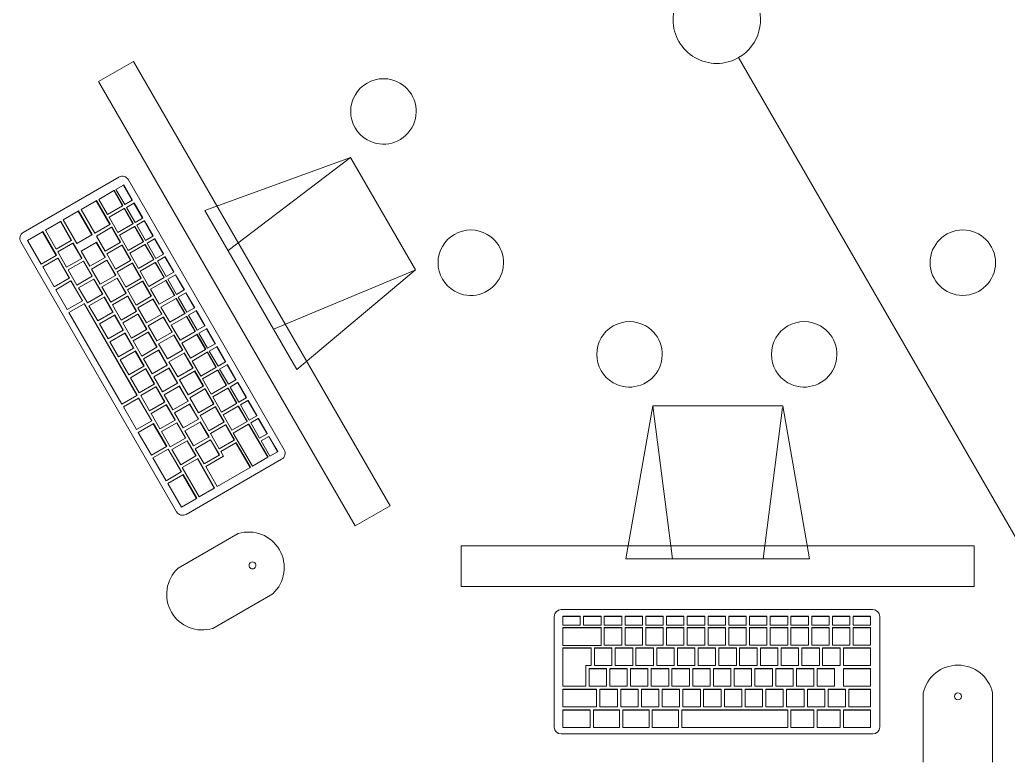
# Model space of a CAD drawing. Header units: millimetres. Extents: x 155927 to 295199, y -4084 to 97293.
# Drawn here: x 176908 to 177814, y 20328 to 21008 of the extents above; entities that cross this region are included whole.
import ezdxf

# ---------------------------------------------------------------- set-up
doc = ezdxf.new("R2010")
doc.units = ezdxf.units.MM
doc.header["$MEASUREMENT"] = 0
doc.layers.add('A-GENM', color=8, linetype='CONTINUOUS', lineweight=9)
doc.layers.add('I-FURN', color=8, linetype='CONTINUOUS', lineweight=9)

msp = doc.modelspace()

# ---------------------------------------------------------------- linework, layer by layer
at = {"layer": 'A-GENM'}
for p, q in [((176999.04, 20863.45), (176911.43, 20812.87)), ((177003.29, 20856.27), (176996.38, 20852.27)), ((177003.53, 20856.4), (177003.29, 20856.27)), ((177011.29, 20842.41), (177003.29, 20856.27)), ((177003.53, 20856.4), (177011.53, 20842.55)), ((177150.49, 20613.85), (177007.72, 20861.13)), ((176994.43, 20851.15), (176980.6, 20843.17)), ((176994.67, 20851.28), (176994.43, 20851.15)), ((177002.43, 20837.29), (176994.43, 20851.15)), ((176994.67, 20851.28), (177002.67, 20837.43)), ((176996.38, 20852.27), (177004.38, 20838.42)), ((176978.27, 20841.82), (176964.47, 20833.85)), ((176978.51, 20841.96), (176978.27, 20841.82)), ((176990.77, 20820.17), (176978.27, 20841.82)), ((176978.51, 20841.96), (176991.01, 20820.31)), ((176980.6, 20843.17), (176988.6, 20829.31)), ((176988.6, 20829.31), (177002.43, 20837.29)), ((177002.67, 20837.43), (177002.43, 20837.29)), ((177004.38, 20838.42), (177011.29, 20842.41)), ((177012.79, 20839.81), (177005.88, 20835.82)), ((177011.53, 20842.55), (177011.29, 20842.41)), ((177013.03, 20839.95), (177012.79, 20839.81)), ((177020.79, 20825.95), (177012.79, 20839.81)), ((177013.03, 20839.95), (177021.03, 20826.09)), ((176961.88, 20832.36), (176948.08, 20824.39)), ((176962.12, 20832.5), (176961.88, 20832.36)), ((176974.38, 20810.71), (176961.88, 20832.36)), ((176962.12, 20832.5), (176974.62, 20810.84)), ((176964.47, 20833.85), (176976.97, 20812.2)), ((177003.93, 20834.69), (176990.1, 20826.71)), ((177004.17, 20834.83), (177003.93, 20834.69)), ((177011.93, 20820.84), (177003.93, 20834.69)), ((177004.17, 20834.83), (177012.17, 20820.97)), ((177005.88, 20835.82), (177013.88, 20821.96)), ((176945.49, 20822.89), (176931.69, 20814.92)), ((176945.73, 20823.03), (176945.49, 20822.89)), ((176955.49, 20805.57), (176945.49, 20822.89)), ((176945.73, 20823.03), (176955.73, 20805.71)), ((176948.08, 20824.39), (176960.58, 20802.74)), ((176976.97, 20812.2), (176990.77, 20820.17)), ((176990.1, 20826.71), (176998.1, 20812.85)), ((176991.01, 20820.31), (176990.77, 20820.17)), ((176998.1, 20812.85), (177011.93, 20820.84)), ((177013.43, 20818.24), (176999.6, 20810.26)), ((177012.17, 20820.97), (177011.93, 20820.84)), ((177013.67, 20818.38), (177013.43, 20818.24)), ((177021.43, 20804.38), (177013.43, 20818.24)), ((177013.67, 20818.38), (177021.67, 20804.52)), ((177013.88, 20821.96), (177020.79, 20825.95)), ((177022.29, 20823.36), (177015.38, 20819.37)), ((177015.38, 20819.37), (177023.38, 20805.51)), ((177021.03, 20826.09), (177020.79, 20825.95)), ((177022.53, 20823.49), (177022.29, 20823.36)), ((177030.29, 20809.5), (177022.29, 20823.36)), ((177022.53, 20823.49), (177030.53, 20809.64)), ((176929.1, 20813.43), (176915.29, 20805.46)), ((176929.34, 20813.57), (176929.1, 20813.43)), ((176941.6, 20791.78), (176929.1, 20813.43)), ((176929.34, 20813.57), (176941.84, 20791.92)), ((176931.69, 20814.92), (176941.69, 20797.6)), ((176960.58, 20802.74), (176974.38, 20810.71)), ((176974.62, 20810.84), (176974.38, 20810.71)), ((176992.27, 20817.57), (176978.45, 20809.59)), ((176978.45, 20809.59), (176986.45, 20795.74)), ((176992.51, 20817.71), (176992.27, 20817.57)), ((177000.27, 20803.72), (176992.27, 20817.57)), ((176992.51, 20817.71), (177000.51, 20803.85)), ((176999.6, 20810.26), (177007.6, 20796.4)), ((177023.38, 20805.51), (177030.29, 20809.5)), ((177030.53, 20809.64), (177030.29, 20809.5)), ((176909.11, 20804.2), (177051.88, 20556.92)), ((176915.29, 20805.46), (176927.79, 20783.81)), ((176941.69, 20797.6), (176955.49, 20805.57)), ((176956.99, 20802.97), (176943.17, 20794.99)), ((176955.73, 20805.71), (176955.49, 20805.57)), ((176957.23, 20803.11), (176956.99, 20802.97)), ((176964.99, 20789.12), (176956.99, 20802.97)), ((176957.23, 20803.11), (176965.23, 20789.26)), ((176978.38, 20803.78), (176964.56, 20795.8)), ((176978.62, 20803.92), (176978.38, 20803.78)), ((176986.38, 20789.92), (176978.38, 20803.78)), ((176978.62, 20803.92), (176986.62, 20790.06)), ((176986.45, 20795.74), (177000.27, 20803.72)), ((177001.77, 20801.12), (176987.95, 20793.14)), ((177000.51, 20803.85), (177000.27, 20803.72)), ((177002.01, 20801.26), (177001.77, 20801.12)), ((177009.77, 20787.26), (177001.77, 20801.12)), ((177002.01, 20801.26), (177010.01, 20787.4)), ((177007.6, 20796.4), (177021.43, 20804.38)), ((177022.93, 20801.78), (177009.1, 20793.8)), ((177021.67, 20804.52), (177021.43, 20804.38)), ((177023.17, 20801.92), (177022.93, 20801.78)), ((177030.93, 20787.93), (177022.93, 20801.78)), ((177023.17, 20801.92), (177031.17, 20788.06)), ((177031.79, 20806.9), (177024.88, 20802.91)), ((177024.88, 20802.91), (177032.88, 20789.06)), ((177032.03, 20807.04), (177031.79, 20806.9)), ((177039.79, 20793.05), (177031.79, 20806.9)), ((177032.03, 20807.04), (177040.03, 20793.18)), ((176927.79, 20783.81), (176941.6, 20791.78)), ((176941.84, 20791.92), (176941.6, 20791.78)), ((176943.17, 20794.99), (176951.17, 20781.14)), ((176964.56, 20795.8), (176972.56, 20781.94)), ((176987.95, 20793.14), (176995.95, 20779.28)), ((177009.1, 20793.8), (177017.1, 20779.95)), ((177032.88, 20789.06), (177039.79, 20793.05)), ((177040.03, 20793.18), (177039.79, 20793.05)), ((176943.1, 20789.18), (176929.29, 20781.21)), ((176943.34, 20789.32), (176943.1, 20789.18)), ((176953.6, 20770.99), (176943.1, 20789.18)), ((176943.34, 20789.32), (176953.84, 20771.13)), ((176951.17, 20781.14), (176964.99, 20789.12)), ((176966.49, 20786.52), (176952.67, 20778.54)), ((176965.23, 20789.26), (176964.99, 20789.12)), ((176966.73, 20786.66), (176966.49, 20786.52)), ((176974.49, 20772.66), (176966.49, 20786.52)), ((176966.73, 20786.66), (176974.73, 20772.8)), ((176972.56, 20781.94), (176986.38, 20789.92)), ((176987.88, 20787.32), (176974.06, 20779.34)), ((176986.62, 20790.06), (176986.38, 20789.92)), ((176988.12, 20787.46), (176987.88, 20787.32)), ((176995.88, 20773.47), (176987.88, 20787.32)), ((176988.12, 20787.46), (176996.12, 20773.61)), ((176995.95, 20779.28), (177009.77, 20787.26)), ((177011.27, 20784.66), (176997.45, 20776.68)), ((177010.01, 20787.4), (177009.77, 20787.26)), ((177011.51, 20784.8), (177011.27, 20784.66)), ((177019.27, 20770.81), (177011.27, 20784.66)), ((177011.51, 20784.8), (177019.51, 20770.95)), ((177017.1, 20779.95), (177030.93, 20787.93)), ((177032.43, 20785.33), (177018.6, 20777.35)), ((177031.17, 20788.06), (177030.93, 20787.93)), ((177032.67, 20785.47), (177032.43, 20785.33)), ((177040.43, 20771.47), (177032.43, 20785.33)), ((177032.67, 20785.47), (177040.67, 20771.61)), ((177041.29, 20790.45), (177034.38, 20786.46)), ((177034.38, 20786.46), (177042.38, 20772.6)), ((177041.53, 20790.59), (177041.29, 20790.45)), ((177049.29, 20776.59), (177041.29, 20790.45)), ((177041.53, 20790.59), (177049.53, 20776.73)), ((176929.29, 20781.21), (176939.79, 20763.02)), ((176952.67, 20778.54), (176960.67, 20764.68)), ((176960.67, 20764.68), (176974.49, 20772.66)), ((176974.06, 20779.34), (176982.06, 20765.49)), ((176974.73, 20772.8), (176974.49, 20772.66)), ((176982.06, 20765.49), (176995.88, 20773.47)), ((176996.12, 20773.61), (176995.88, 20773.47)), ((176997.45, 20776.68), (177005.45, 20762.83)), ((177018.6, 20777.35), (177026.6, 20763.49)), ((177042.38, 20772.6), (177049.29, 20776.59)), ((177050.79, 20773.99), (177043.88, 20770)), ((177049.53, 20776.73), (177049.29, 20776.59)), ((177051.03, 20774.13), (177050.79, 20773.99)), ((177058.79, 20760.14), (177050.79, 20773.99)), ((177051.03, 20774.13), (177059.03, 20760.27)), ((176939.79, 20763.02), (176953.6, 20770.99)), ((176955.1, 20768.4), (176941.29, 20760.43)), ((176953.84, 20771.13), (176953.6, 20770.99)), ((176955.34, 20768.53), (176955.1, 20768.4)), ((176965.6, 20750.21), (176955.1, 20768.4)), ((176955.34, 20768.53), (176965.84, 20750.35)), ((176975.99, 20770.07), (176962.17, 20762.09)), ((176976.23, 20770.2), (176975.99, 20770.07)), ((176983.99, 20756.21), (176975.99, 20770.07)), ((176976.23, 20770.2), (176984.23, 20756.35)), ((176997.38, 20770.87), (176983.56, 20762.89)), ((177005.38, 20757.01), (176997.38, 20770.87)), ((176997.62, 20771.01), (176997.48, 20770.93)), ((176997.62, 20771.01), (177005.62, 20757.15)), ((177005.45, 20762.83), (177019.27, 20770.81)), ((177020.77, 20768.21), (177006.95, 20760.23)), ((177019.51, 20770.95), (177019.27, 20770.81)), ((177021.01, 20768.35), (177020.77, 20768.21)), ((177028.77, 20754.35), (177020.77, 20768.21)), ((177021.01, 20768.35), (177029.01, 20754.49)), ((177026.6, 20763.49), (177040.43, 20771.47)), ((177041.93, 20768.87), (177028.1, 20760.89)), ((177040.67, 20771.61), (177040.43, 20771.47)), ((177042.17, 20769.01), (177041.93, 20768.87)), ((177049.93, 20755.02), (177041.93, 20768.87)), ((177042.17, 20769.01), (177050.17, 20755.16)), ((177043.88, 20770), (177051.88, 20756.15)), ((176941.29, 20760.43), (176951.79, 20742.24)), ((176962.17, 20762.09), (176970.17, 20748.23)), ((176970.17, 20748.23), (176983.99, 20756.21)), ((176983.56, 20762.89), (176991.56, 20749.03)), ((176984.23, 20756.35), (176983.99, 20756.21)), ((176991.56, 20749.03), (177005.38, 20757.01)), ((177005.62, 20757.15), (177005.38, 20757.01)), ((177007.12, 20754.55), (177006.88, 20754.41)), ((177006.95, 20760.23), (177014.95, 20746.37)), ((177007.12, 20754.55), (177015.12, 20740.7)), ((177028.1, 20760.89), (177036.1, 20747.04)), ((177036.1, 20747.04), (177049.93, 20755.02)), ((177050.17, 20755.16), (177049.93, 20755.02)), ((177051.88, 20756.15), (177058.79, 20760.14)), ((177060.29, 20757.54), (177053.38, 20753.55)), ((177059.03, 20760.27), (177058.79, 20760.14)), ((177060.53, 20757.68), (177060.29, 20757.54)), ((177068.29, 20743.68), (177060.29, 20757.54)), ((177060.53, 20757.68), (177068.53, 20743.82)), ((176951.79, 20742.24), (176965.6, 20750.21)), ((176967.1, 20747.61), (176953.29, 20739.64)), ((176965.84, 20750.35), (176965.6, 20750.21)), ((176967.34, 20747.75), (176967.1, 20747.61)), ((177015.6, 20663.61), (176967.1, 20747.61)), ((176967.34, 20747.75), (177015.84, 20663.75)), ((176985.49, 20753.61), (176971.67, 20745.63)), ((176971.67, 20745.63), (176979.67, 20731.77)), ((176985.73, 20753.75), (176985.49, 20753.61)), ((176993.49, 20739.75), (176985.49, 20753.61)), ((176985.73, 20753.75), (176993.73, 20739.89)), ((177006.88, 20754.41), (176993.06, 20746.43)), ((176993.06, 20746.43), (177001.06, 20732.58)), ((177014.88, 20740.56), (177006.88, 20754.41)), ((177014.95, 20746.37), (177028.77, 20754.35)), ((177030.27, 20751.75), (177016.45, 20743.77)), ((177029.01, 20754.49), (177028.77, 20754.35)), ((177030.51, 20751.89), (177030.27, 20751.75)), ((177038.27, 20737.9), (177030.27, 20751.75)), ((177030.51, 20751.89), (177038.51, 20738.04)), ((177051.43, 20752.42), (177037.6, 20744.44)), ((177051.67, 20752.56), (177051.43, 20752.42)), ((177059.43, 20738.56), (177051.43, 20752.42)), ((177051.67, 20752.56), (177059.67, 20738.7)), ((177053.38, 20753.55), (177061.38, 20739.69)), ((176953.29, 20739.64), (177001.79, 20655.64)), ((176979.67, 20731.77), (176993.49, 20739.75)), ((176994.99, 20737.16), (176981.17, 20729.18)), ((176993.73, 20739.89), (176993.49, 20739.75)), ((176995.23, 20737.29), (176994.99, 20737.16)), ((177002.99, 20723.3), (176994.99, 20737.16)), ((176995.23, 20737.29), (177003.23, 20723.44)), ((177001.06, 20732.58), (177014.88, 20740.56)), ((177016.38, 20737.96), (177002.56, 20729.98)), ((177015.12, 20740.7), (177014.88, 20740.56)), ((177016.62, 20738.1), (177016.38, 20737.96)), ((177024.38, 20724.1), (177016.38, 20737.96)), ((177016.45, 20743.77), (177024.45, 20729.92)), ((177016.62, 20738.1), (177024.62, 20724.24)), ((177024.45, 20729.92), (177038.27, 20737.9)), ((177037.6, 20744.44), (177045.6, 20730.58)), ((177038.51, 20738.04), (177038.27, 20737.9)), ((177045.6, 20730.58), (177059.43, 20738.56)), ((177059.67, 20738.7), (177059.43, 20738.56)), ((177061.38, 20739.69), (177068.29, 20743.68)), ((177069.79, 20741.08), (177062.88, 20737.09)), ((177062.88, 20737.09), (177070.88, 20723.24)), ((177068.53, 20743.82), (177068.29, 20743.68)), ((177070.03, 20741.22), (177069.79, 20741.08)), ((177077.79, 20727.23), (177069.79, 20741.08)), ((177070.03, 20741.22), (177078.03, 20727.37)), ((176981.17, 20729.18), (176989.17, 20715.32)), ((177002.56, 20729.98), (177010.56, 20716.12)), ((177039.77, 20735.3), (177025.95, 20727.32)), ((177040.01, 20735.44), (177039.77, 20735.3)), ((177047.77, 20721.44), (177039.77, 20735.3)), ((177040.01, 20735.44), (177048.01, 20721.58)), ((177060.93, 20735.96), (177047.1, 20727.98)), ((177047.1, 20727.98), (177055.1, 20714.13)), ((177061.17, 20736.1), (177060.93, 20735.96)), ((177068.93, 20722.11), (177060.93, 20735.96)), ((177061.17, 20736.1), (177069.17, 20722.25)), ((177078.03, 20727.37), (177077.79, 20727.23)), ((176989.17, 20715.32), (177002.99, 20723.3)), ((177004.49, 20720.7), (176990.67, 20712.72)), ((177003.23, 20723.44), (177002.99, 20723.3)), ((177004.73, 20720.84), (177004.49, 20720.7)), ((177012.49, 20706.85), (177004.49, 20720.7)), ((177004.73, 20720.84), (177012.73, 20706.98)), ((177010.56, 20716.12), (177024.38, 20724.1)), ((177025.88, 20721.51), (177012.06, 20713.53)), ((177024.62, 20724.24), (177024.38, 20724.1)), ((177026.12, 20721.64), (177025.88, 20721.51)), ((177033.88, 20707.65), (177025.88, 20721.51)), ((177025.95, 20727.32), (177033.95, 20713.46)), ((177026.12, 20721.64), (177034.12, 20707.79)), ((177033.95, 20713.46), (177047.77, 20721.44)), ((177049.27, 20718.85), (177035.45, 20710.86)), ((177048.01, 20721.58), (177047.77, 20721.44)), ((177049.51, 20718.98), (177049.27, 20718.85)), ((177057.27, 20704.99), (177049.27, 20718.85)), ((177049.51, 20718.98), (177057.51, 20705.13)), ((177055.1, 20714.13), (177068.93, 20722.11)), ((177070.43, 20719.51), (177056.6, 20711.53)), ((177069.17, 20722.25), (177068.93, 20722.11)), ((177070.67, 20719.65), (177070.43, 20719.51)), ((177078.43, 20705.65), (177070.43, 20719.51)), ((177070.67, 20719.65), (177078.67, 20705.79)), ((177070.88, 20723.24), (177077.79, 20727.23)), ((177079.29, 20724.63), (177072.38, 20720.64)), ((177072.38, 20720.64), (177080.38, 20706.78)), ((177079.53, 20724.77), (177079.29, 20724.63)), ((177087.29, 20710.77), (177079.29, 20724.63)), ((177079.53, 20724.77), (177087.53, 20710.91)), ((176990.67, 20712.72), (176998.67, 20698.87)), ((177012.06, 20713.53), (177020.06, 20699.67)), ((177035.45, 20710.86), (177043.45, 20697.01)), ((177056.6, 20711.53), (177064.6, 20697.67)), ((177080.38, 20706.78), (177087.29, 20710.77)), ((177087.53, 20710.91), (177087.29, 20710.77)), ((176998.67, 20698.87), (177012.49, 20706.85)), ((177013.99, 20704.25), (177000.17, 20696.27)), ((177012.73, 20706.98), (177012.49, 20706.85)), ((177014.23, 20704.39), (177013.99, 20704.25)), ((177021.99, 20690.39), (177013.99, 20704.25)), ((177014.23, 20704.39), (177022.23, 20690.53)), ((177020.06, 20699.67), (177033.88, 20707.65)), ((177035.38, 20705.05), (177021.56, 20697.07)), ((177034.12, 20707.79), (177033.88, 20707.65)), ((177035.62, 20705.19), (177035.38, 20705.05)), ((177043.38, 20691.19), (177035.38, 20705.05)), ((177035.62, 20705.19), (177043.62, 20691.33)), ((177043.45, 20697.01), (177057.27, 20704.99)), ((177058.77, 20702.39), (177044.95, 20694.41)), ((177057.51, 20705.13), (177057.27, 20704.99)), ((177059.01, 20702.53), (177058.77, 20702.39)), ((177066.77, 20688.53), (177058.77, 20702.39)), ((177059.01, 20702.53), (177067.01, 20688.67)), ((177064.6, 20697.67), (177078.43, 20705.65)), ((177079.93, 20703.06), (177066.1, 20695.08)), ((177078.67, 20705.79), (177078.43, 20705.65)), ((177080.17, 20703.19), (177079.93, 20703.06)), ((177087.93, 20689.2), (177079.93, 20703.06)), ((177080.17, 20703.19), (177088.17, 20689.34)), ((177088.79, 20708.17), (177081.88, 20704.18)), ((177081.88, 20704.18), (177089.88, 20690.33)), ((177089.03, 20708.31), (177088.79, 20708.17)), ((177096.79, 20694.32), (177088.79, 20708.17)), ((177089.03, 20708.31), (177097.03, 20694.46)), ((177000.17, 20696.27), (177008.17, 20682.41)), ((177021.56, 20697.07), (177029.56, 20683.21)), ((177029.56, 20683.21), (177043.38, 20691.19)), ((177043.62, 20691.33), (177043.38, 20691.19)), ((177044.95, 20694.41), (177052.95, 20680.55)), ((177066.1, 20695.08), (177074.1, 20681.22)), ((177089.88, 20690.33), (177096.79, 20694.32)), ((177098.29, 20691.72), (177091.38, 20687.73)), ((177097.03, 20694.46), (177096.79, 20694.32)), ((177098.53, 20691.86), (177098.29, 20691.72)), ((177106.29, 20677.86), (177098.29, 20691.72)), ((177098.53, 20691.86), (177106.53, 20678)), ((177008.17, 20682.41), (177021.99, 20690.39)), ((177023.49, 20687.79), (177009.67, 20679.81)), ((177022.23, 20690.53), (177021.99, 20690.39)), ((177023.73, 20687.93), (177023.49, 20687.79)), ((177031.49, 20673.94), (177023.49, 20687.79)), ((177023.73, 20687.93), (177031.73, 20674.08)), ((177044.88, 20688.6), (177031.06, 20680.62)), ((177045.12, 20688.74), (177044.88, 20688.6)), ((177052.88, 20674.74), (177044.88, 20688.6)), ((177045.12, 20688.74), (177053.12, 20674.88)), ((177052.95, 20680.55), (177066.77, 20688.53)), ((177068.27, 20685.94), (177054.45, 20677.96)), ((177067.01, 20688.67), (177066.77, 20688.53)), ((177068.51, 20686.07), (177068.27, 20685.94)), ((177076.27, 20672.08), (177068.27, 20685.94)), ((177068.51, 20686.07), (177076.51, 20672.22)), ((177074.1, 20681.22), (177087.93, 20689.2)), ((177089.43, 20686.6), (177075.6, 20678.62)), ((177088.17, 20689.34), (177087.93, 20689.2)), ((177089.67, 20686.74), (177089.43, 20686.6)), ((177097.43, 20672.74), (177089.43, 20686.6)), ((177089.67, 20686.74), (177097.67, 20672.88)), ((177091.38, 20687.73), (177099.38, 20673.87)), ((177009.67, 20679.81), (177017.67, 20665.96)), ((177017.67, 20665.96), (177031.49, 20673.94)), ((177031.06, 20680.62), (177039.06, 20666.76)), ((177031.73, 20674.08), (177031.49, 20673.94)), ((177039.06, 20666.76), (177052.88, 20674.74)), ((177053.12, 20674.88), (177052.88, 20674.74)), ((177054.45, 20677.96), (177062.45, 20664.1)), ((177075.6, 20678.62), (177083.6, 20664.76)), ((177099.38, 20673.87), (177106.29, 20677.86)), ((177107.79, 20675.27), (177100.88, 20671.28)), ((177106.53, 20678), (177106.29, 20677.86)), ((177108.03, 20675.4), (177107.79, 20675.27)), ((177115.79, 20661.41), (177107.79, 20675.27)), ((177108.03, 20675.4), (177116.03, 20661.55)), ((177032.99, 20671.34), (177019.17, 20663.36)), ((177033.23, 20671.48), (177032.99, 20671.34)), ((177040.99, 20657.48), (177032.99, 20671.34)), ((177033.23, 20671.48), (177041.23, 20657.62)), ((177054.38, 20672.14), (177040.56, 20664.16)), ((177040.56, 20664.16), (177048.56, 20650.31)), ((177054.62, 20672.28), (177054.38, 20672.14)), ((177062.38, 20658.29), (177054.38, 20672.14)), ((177054.62, 20672.28), (177062.62, 20658.42)), ((177062.45, 20664.1), (177076.27, 20672.08)), ((177077.77, 20669.48), (177063.95, 20661.5)), ((177076.51, 20672.22), (177076.27, 20672.08)), ((177078.01, 20669.62), (177077.77, 20669.48)), ((177085.77, 20655.63), (177077.77, 20669.48)), ((177078.01, 20669.62), (177086.01, 20655.76)), ((177083.6, 20664.76), (177097.43, 20672.74)), ((177098.93, 20670.15), (177085.1, 20662.17)), ((177097.67, 20672.88), (177097.43, 20672.74)), ((177099.17, 20670.29), (177098.93, 20670.15)), ((177106.93, 20656.29), (177098.93, 20670.15)), ((177099.17, 20670.29), (177107.17, 20656.43)), ((177100.88, 20671.28), (177108.88, 20657.42)), ((177001.79, 20655.64), (177015.6, 20663.61)), ((177017.1, 20661.01), (177003.29, 20653.04)), ((177015.84, 20663.75), (177015.6, 20663.61)), ((177017.34, 20661.15), (177017.1, 20661.01)), ((177029.1, 20640.22), (177017.1, 20661.01)), ((177017.34, 20661.15), (177029.34, 20640.36)), ((177019.17, 20663.36), (177027.17, 20649.5)), ((177027.17, 20649.5), (177040.99, 20657.48)), ((177041.23, 20657.62), (177040.99, 20657.48)), ((177042.73, 20655.02), (177042.49, 20654.88)), ((177042.73, 20655.02), (177050.73, 20641.17)), ((177048.56, 20650.31), (177062.38, 20658.29)), ((177063.88, 20655.69), (177050.06, 20647.71)), ((177062.62, 20658.42), (177062.38, 20658.29)), ((177064.12, 20655.83), (177063.88, 20655.69)), ((177071.88, 20641.83), (177063.88, 20655.69)), ((177063.95, 20661.5), (177071.95, 20647.64)), ((177064.12, 20655.83), (177072.12, 20641.97)), ((177071.95, 20647.64), (177085.77, 20655.63)), ((177085.1, 20662.17), (177093.1, 20648.31)), ((177086.01, 20655.76), (177085.77, 20655.63)), ((177093.1, 20648.31), (177106.93, 20656.29)), ((177107.17, 20656.43), (177106.93, 20656.29)), ((177108.88, 20657.42), (177115.79, 20661.41)), ((177117.29, 20658.81), (177110.38, 20654.82)), ((177116.03, 20661.55), (177115.79, 20661.41)), ((177117.53, 20658.95), (177117.29, 20658.81)), ((177125.29, 20644.95), (177117.29, 20658.81)), ((177117.53, 20658.95), (177125.53, 20645.09)), ((177003.29, 20653.04), (177015.29, 20632.25)), ((177042.49, 20654.88), (177028.67, 20646.9)), ((177028.67, 20646.9), (177036.67, 20633.05)), ((177050.49, 20641.03), (177042.49, 20654.88)), ((177050.06, 20647.71), (177058.06, 20633.85)), ((177087.27, 20653.03), (177073.45, 20645.05)), ((177087.51, 20653.17), (177087.27, 20653.03)), ((177095.27, 20639.17), (177087.27, 20653.03)), ((177087.51, 20653.17), (177095.51, 20639.31)), ((177108.43, 20653.69), (177094.6, 20645.71)), ((177108.67, 20653.83), (177108.43, 20653.69)), ((177116.43, 20639.84), (177108.43, 20653.69)), ((177108.67, 20653.83), (177116.67, 20639.97)), ((177110.38, 20654.82), (177118.38, 20640.96)), ((177015.29, 20632.25), (177029.1, 20640.22)), ((177030.6, 20637.63), (177016.79, 20629.66)), ((177029.34, 20640.36), (177029.1, 20640.22)), ((177030.84, 20637.76), (177030.6, 20637.63)), ((177042.6, 20616.84), (177030.6, 20637.63)), ((177030.84, 20637.76), (177042.84, 20616.98)), ((177036.67, 20633.05), (177050.49, 20641.03)), ((177051.99, 20638.43), (177038.17, 20630.45)), ((177050.73, 20641.17), (177050.49, 20641.03)), ((177052.23, 20638.57), (177051.99, 20638.43)), ((177059.99, 20624.57), (177051.99, 20638.43)), ((177052.23, 20638.57), (177060.23, 20624.71)), ((177058.06, 20633.85), (177071.88, 20641.83)), ((177073.38, 20639.23), (177059.56, 20631.25)), ((177072.12, 20641.97), (177071.88, 20641.83)), ((177073.62, 20639.37), (177073.38, 20639.23)), ((177081.38, 20625.38), (177073.38, 20639.23)), ((177073.45, 20645.05), (177081.45, 20631.19)), ((177073.62, 20639.37), (177081.62, 20625.52)), ((177081.45, 20631.19), (177095.27, 20639.17)), ((177094.6, 20645.71), (177102.6, 20631.86)), ((177095.51, 20639.31), (177095.27, 20639.17)), ((177102.6, 20631.86), (177116.43, 20639.84)), ((177117.93, 20637.24), (177103.86, 20629.12)), ((177116.67, 20639.97), (177116.43, 20639.84)), ((177118.17, 20637.38), (177117.93, 20637.24)), ((177135.43, 20606.93), (177117.93, 20637.24)), ((177118.17, 20637.38), (177135.67, 20607.07)), ((177118.38, 20640.96), (177125.29, 20644.95)), ((177126.79, 20642.36), (177119.88, 20638.37)), ((177119.88, 20638.37), (177127.88, 20624.51)), ((177125.53, 20645.09), (177125.29, 20644.95)), ((177127.03, 20642.5), (177126.79, 20642.36)), ((177134.79, 20628.5), (177126.79, 20642.36)), ((177127.03, 20642.5), (177135.03, 20628.64)), ((177016.79, 20629.66), (177028.79, 20608.87)), ((177038.17, 20630.45), (177046.17, 20616.59)), ((177059.56, 20631.25), (177067.56, 20617.4)), ((177096.77, 20636.57), (177082.95, 20628.59)), ((177082.95, 20628.59), (177090.95, 20614.74)), ((177097.01, 20636.71), (177096.77, 20636.57)), ((177104.77, 20622.72), (177096.77, 20636.57)), ((177097.01, 20636.71), (177105.01, 20622.85)), ((177103.86, 20629.12), (177121.36, 20598.81)), ((177127.88, 20624.51), (177134.79, 20628.5)), ((177135.03, 20628.64), (177134.79, 20628.5)), ((177046.17, 20616.59), (177059.99, 20624.57)), ((177061.49, 20621.98), (177047.67, 20613.99)), ((177060.23, 20624.71), (177059.99, 20624.57)), ((177061.73, 20622.11), (177061.49, 20621.98)), ((177069.49, 20608.12), (177061.49, 20621.98)), ((177061.73, 20622.11), (177069.73, 20608.26)), ((177067.56, 20617.4), (177081.38, 20625.38)), ((177082.88, 20622.78), (177069.06, 20614.8)), ((177081.62, 20625.52), (177081.38, 20625.38)), ((177083.12, 20622.92), (177082.88, 20622.78)), ((177090.88, 20608.92), (177082.88, 20622.78)), ((177083.12, 20622.92), (177091.12, 20609.06)), ((177090.95, 20614.74), (177104.77, 20622.72)), ((177106.27, 20620.12), (177092.45, 20612.14)), ((177105.01, 20622.85), (177104.77, 20622.72)), ((177106.51, 20620.26), (177106.27, 20620.12)), ((177119.27, 20597.6), (177106.27, 20620.12)), ((177106.51, 20620.26), (177119.51, 20597.74)), ((177136.29, 20625.9), (177129.38, 20621.91)), ((177129.38, 20621.91), (177137.38, 20608.06)), ((177136.53, 20626.04), (177136.29, 20625.9)), ((177144.29, 20612.05), (177136.29, 20625.9)), ((177136.53, 20626.04), (177144.53, 20612.18)), ((177028.79, 20608.87), (177042.6, 20616.84)), ((177044.1, 20614.24), (177030.29, 20606.27)), ((177042.84, 20616.98), (177042.6, 20616.84)), ((177044.34, 20614.38), (177044.1, 20614.24)), ((177056.1, 20593.46), (177044.1, 20614.24)), ((177044.34, 20614.38), (177056.34, 20593.6)), ((177047.67, 20613.99), (177055.67, 20600.14)), ((177069.06, 20614.8), (177077.06, 20600.94)), ((177092.45, 20612.14), (177094.95, 20607.81)), ((177137.38, 20608.06), (177144.29, 20612.05)), ((177144.53, 20612.18), (177144.29, 20612.05)), ((177030.29, 20606.27), (177042.29, 20585.49)), ((177055.67, 20600.14), (177069.49, 20608.12)), ((177070.99, 20605.52), (177057.17, 20597.54)), ((177060.55, 20554.59), (177148.16, 20605.17)), ((177069.73, 20608.26), (177069.49, 20608.12)), ((177071.23, 20605.66), (177070.99, 20605.52)), ((177086.49, 20578.67), (177070.99, 20605.52)), ((177071.23, 20605.66), (177086.73, 20578.81)), ((177077.06, 20600.94), (177090.88, 20608.92)), ((177094.95, 20607.81), (177078.56, 20598.34)), ((177091.12, 20609.06), (177090.88, 20608.92)), ((177121.36, 20598.81), (177135.43, 20606.93)), ((177135.67, 20607.07), (177135.43, 20606.93)), ((177042.29, 20585.49), (177056.1, 20593.46)), ((177056.34, 20593.6), (177056.1, 20593.46)), ((177057.17, 20597.54), (177072.67, 20570.69)), ((177078.56, 20598.34), (177089.06, 20580.16)), ((177089.06, 20580.16), (177119.27, 20597.6)), ((177119.51, 20597.74), (177119.27, 20597.6)), ((177057.6, 20590.86), (177043.79, 20582.89)), ((177043.79, 20582.89), (177056.29, 20561.24)), ((177057.84, 20591), (177057.6, 20590.86)), ((177070.1, 20569.21), (177057.6, 20590.86)), ((177057.84, 20591), (177070.34, 20569.35)), ((177072.67, 20570.69), (177086.49, 20578.67)), ((177086.73, 20578.81), (177086.49, 20578.67)), ((177056.29, 20561.24), (177070.1, 20569.21)), ((177070.34, 20569.35), (177070.1, 20569.21)), ((177108.31, 20536.98), (177053.32, 20505.23)), ((177085.07, 20450.24), (177140.06, 20481.99)), ((177404.2, 20467.37), (177689.74, 20467.37)), ((177397.85, 20359.85), (177397.85, 20461.02)), ((177405.74, 20461.38), (177421.74, 20461.38)), ((177405.74, 20461.1), (177405.74, 20461.38)), ((177421.74, 20461.1), (177405.74, 20461.1)), ((177405.74, 20461.1), (177405.74, 20453.12)), ((177421.74, 20461.1), (177421.74, 20461.38)), ((177421.74, 20453.12), (177421.74, 20461.1)), ((177424.74, 20461.38), (177440.74, 20461.38)), ((177424.74, 20461.1), (177424.74, 20461.38)), ((177440.74, 20461.1), (177424.74, 20461.1)), ((177424.74, 20461.1), (177424.74, 20453.12)), ((177440.74, 20461.1), (177440.74, 20461.38)), ((177440.74, 20453.12), (177440.74, 20461.1)), ((177443.74, 20461.38), (177459.74, 20461.38)), ((177443.74, 20461.1), (177443.74, 20461.38)), ((177459.74, 20461.1), (177443.74, 20461.1)), ((177443.74, 20461.1), (177443.74, 20453.12)), ((177459.74, 20461.1), (177459.74, 20461.38)), ((177459.74, 20453.12), (177459.74, 20461.1)), ((177462.74, 20461.38), (177478.74, 20461.38)), ((177462.74, 20461.1), (177462.74, 20461.38)), ((177478.74, 20461.1), (177462.74, 20461.1)), ((177462.74, 20461.1), (177462.74, 20453.12)), ((177478.74, 20461.1), (177478.74, 20461.38)), ((177478.74, 20453.12), (177478.74, 20461.1)), ((177481.74, 20461.38), (177497.74, 20461.38)), ((177481.74, 20461.1), (177481.74, 20461.38)), ((177497.74, 20461.1), (177481.74, 20461.1)), ((177481.74, 20461.1), (177481.74, 20453.12)), ((177497.74, 20461.1), (177497.74, 20461.38)), ((177497.74, 20453.12), (177497.74, 20461.1)), ((177500.74, 20461.38), (177516.74, 20461.38)), ((177500.74, 20461.1), (177500.74, 20461.38)), ((177516.74, 20461.1), (177500.74, 20461.1)), ((177500.74, 20461.1), (177500.74, 20453.12)), ((177516.74, 20461.1), (177516.74, 20461.38)), ((177516.74, 20453.12), (177516.74, 20461.1)), ((177519.74, 20461.38), (177535.74, 20461.38)), ((177519.74, 20461.1), (177519.74, 20461.38)), ((177535.74, 20461.1), (177519.74, 20461.1)), ((177519.74, 20461.1), (177519.74, 20453.12)), ((177535.74, 20461.1), (177535.74, 20461.38)), ((177535.74, 20453.12), (177535.74, 20461.1)), ((177538.74, 20461.38), (177554.74, 20461.38)), ((177538.74, 20461.1), (177538.74, 20461.38)), ((177554.74, 20461.1), (177538.74, 20461.1)), ((177538.74, 20461.1), (177538.74, 20453.12)), ((177554.74, 20461.1), (177554.74, 20461.38)), ((177554.74, 20453.12), (177554.74, 20461.1)), ((177557.74, 20461.38), (177573.74, 20461.38)), ((177557.74, 20461.1), (177557.74, 20461.38)), ((177573.74, 20461.1), (177557.74, 20461.1)), ((177557.74, 20461.1), (177557.74, 20453.12)), ((177573.74, 20461.1), (177573.74, 20461.38)), ((177573.74, 20453.12), (177573.74, 20461.1)), ((177576.74, 20461.38), (177592.74, 20461.38)), ((177576.74, 20461.1), (177576.74, 20461.38)), ((177592.74, 20461.1), (177576.74, 20461.1)), ((177576.74, 20461.1), (177576.74, 20453.12)), ((177592.74, 20461.1), (177592.74, 20461.38)), ((177592.74, 20453.12), (177592.74, 20461.1)), ((177595.74, 20461.38), (177611.74, 20461.38)), ((177595.74, 20461.1), (177595.74, 20461.38)), ((177611.74, 20461.1), (177595.74, 20461.1)), ((177595.74, 20461.1), (177595.74, 20453.12)), ((177611.74, 20461.1), (177611.74, 20461.38)), ((177611.74, 20453.12), (177611.74, 20461.1)), ((177614.74, 20461.38), (177630.74, 20461.38)), ((177614.74, 20461.1), (177614.74, 20461.38)), ((177630.74, 20461.1), (177614.74, 20461.1)), ((177614.74, 20461.1), (177614.74, 20453.12)), ((177630.74, 20461.1), (177630.74, 20461.38)), ((177630.74, 20453.12), (177630.74, 20461.1)), ((177633.74, 20461.38), (177649.74, 20461.38)), ((177633.74, 20461.1), (177633.74, 20461.38)), ((177649.74, 20461.1), (177633.74, 20461.1)), ((177633.74, 20461.1), (177633.74, 20453.12)), ((177649.74, 20461.1), (177649.74, 20461.38)), ((177649.74, 20453.12), (177649.74, 20461.1)), ((177652.74, 20461.38), (177668.74, 20461.38)), ((177652.74, 20461.1), (177652.74, 20461.38)), ((177668.74, 20461.1), (177652.74, 20461.1)), ((177652.74, 20461.1), (177652.74, 20453.12)), ((177668.74, 20461.1), (177668.74, 20461.38)), ((177668.74, 20453.12), (177668.74, 20461.1)), ((177671.74, 20461.38), (177687.74, 20461.38)), ((177671.74, 20461.1), (177671.74, 20461.38)), ((177687.74, 20461.1), (177671.74, 20461.1)), ((177671.74, 20461.1), (177671.74, 20453.12)), ((177687.74, 20461.1), (177687.74, 20461.38)), ((177687.74, 20453.12), (177687.74, 20461.1)), ((177696.09, 20461.02), (177696.09, 20359.85)), ((177405.74, 20453.12), (177421.74, 20453.12)), ((177405.74, 20451.14), (177440.74, 20451.14)), ((177405.74, 20450.86), (177405.74, 20451.14)), ((177440.74, 20450.86), (177405.74, 20450.86)), ((177405.74, 20450.86), (177405.74, 20434.63)), ((177424.74, 20453.12), (177440.74, 20453.12)), ((177440.74, 20450.86), (177440.74, 20451.14)), ((177440.74, 20434.63), (177440.74, 20450.86)), ((177443.74, 20453.12), (177459.74, 20453.12)), ((177443.74, 20451.14), (177459.74, 20451.14)), ((177443.74, 20450.86), (177443.74, 20451.14)), ((177459.74, 20450.86), (177443.74, 20450.86)), ((177443.74, 20450.86), (177443.74, 20434.9)), ((177459.74, 20450.86), (177459.74, 20451.14)), ((177459.74, 20434.9), (177459.74, 20450.86)), ((177462.74, 20453.12), (177478.74, 20453.12)), ((177462.74, 20451.14), (177478.74, 20451.14)), ((177462.74, 20450.86), (177462.74, 20451.14)), ((177478.74, 20450.86), (177462.74, 20450.86)), ((177462.74, 20450.86), (177462.74, 20434.9)), ((177478.74, 20450.86), (177478.74, 20451.14)), ((177478.74, 20434.9), (177478.74, 20450.86)), ((177481.74, 20453.12), (177497.74, 20453.12)), ((177481.74, 20451.14), (177497.74, 20451.14)), ((177481.74, 20450.86), (177481.74, 20451.14)), ((177497.74, 20450.86), (177481.74, 20450.86)), ((177481.74, 20450.86), (177481.74, 20434.9)), ((177497.74, 20450.86), (177497.74, 20451.14)), ((177497.74, 20434.9), (177497.74, 20450.86)), ((177500.74, 20453.12), (177516.74, 20453.12)), ((177500.74, 20451.14), (177516.74, 20451.14)), ((177500.74, 20450.86), (177500.74, 20451.14)), ((177516.74, 20450.86), (177500.74, 20450.86)), ((177500.74, 20450.86), (177500.74, 20434.9)), ((177516.74, 20450.86), (177516.74, 20451.14)), ((177516.74, 20434.9), (177516.74, 20450.86)), ((177519.74, 20453.12), (177535.74, 20453.12)), ((177519.74, 20451.14), (177535.74, 20451.14)), ((177519.74, 20450.86), (177519.74, 20451.14)), ((177535.74, 20450.86), (177519.74, 20450.86)), ((177519.74, 20450.86), (177519.74, 20434.9)), ((177535.74, 20450.86), (177535.74, 20451.14)), ((177535.74, 20434.9), (177535.74, 20450.86)), ((177538.74, 20453.12), (177554.74, 20453.12)), ((177538.74, 20451.14), (177554.74, 20451.14)), ((177538.74, 20450.86), (177538.74, 20451.14)), ((177554.74, 20450.86), (177538.74, 20450.86)), ((177538.74, 20450.86), (177538.74, 20434.9)), ((177554.74, 20450.86), (177554.74, 20451.14)), ((177554.74, 20434.9), (177554.74, 20450.86)), ((177557.74, 20453.12), (177573.74, 20453.12)), ((177557.74, 20451.14), (177573.74, 20451.14)), ((177557.74, 20450.86), (177557.74, 20451.14)), ((177573.74, 20450.86), (177557.74, 20450.86)), ((177557.74, 20450.86), (177557.74, 20434.9)), ((177573.74, 20450.86), (177573.74, 20451.14)), ((177573.74, 20434.9), (177573.74, 20450.86)), ((177576.74, 20453.12), (177592.74, 20453.12)), ((177576.74, 20451.14), (177592.74, 20451.14)), ((177576.74, 20450.86), (177576.74, 20451.14)), ((177592.74, 20450.86), (177576.74, 20450.86)), ((177576.74, 20450.86), (177576.74, 20434.9)), ((177592.74, 20450.86), (177592.74, 20451.14)), ((177592.74, 20434.9), (177592.74, 20450.86)), ((177595.74, 20453.12), (177611.74, 20453.12)), ((177595.74, 20451.14), (177611.74, 20451.14)), ((177595.74, 20450.86), (177595.74, 20451.14)), ((177611.74, 20450.86), (177595.74, 20450.86)), ((177595.74, 20450.86), (177595.74, 20434.9)), ((177611.74, 20450.86), (177611.74, 20451.14)), ((177611.74, 20434.9), (177611.74, 20450.86)), ((177614.74, 20453.12), (177630.74, 20453.12)), ((177614.74, 20451.14), (177630.74, 20451.14)), ((177614.74, 20450.86), (177614.74, 20451.14)), ((177630.74, 20450.86), (177614.74, 20450.86)), ((177614.74, 20450.86), (177614.74, 20434.9)), ((177630.74, 20450.86), (177630.74, 20451.14)), ((177630.74, 20434.9), (177630.74, 20450.86)), ((177633.74, 20453.12), (177649.74, 20453.12)), ((177633.74, 20451.14), (177649.74, 20451.14)), ((177633.74, 20450.86), (177633.74, 20451.14)), ((177649.74, 20450.86), (177633.74, 20450.86)), ((177633.74, 20450.86), (177633.74, 20434.9)), ((177649.74, 20450.86), (177649.74, 20451.14)), ((177649.74, 20434.9), (177649.74, 20450.86)), ((177652.74, 20453.12), (177668.74, 20453.12)), ((177652.74, 20451.14), (177668.74, 20451.14)), ((177652.74, 20450.86), (177652.74, 20451.14)), ((177668.74, 20450.86), (177652.74, 20450.86)), ((177652.74, 20450.86), (177652.74, 20434.9)), ((177668.74, 20450.86), (177668.74, 20451.14)), ((177668.74, 20434.9), (177668.74, 20450.86)), ((177671.74, 20453.12), (177687.74, 20453.12)), ((177671.74, 20451.14), (177687.74, 20451.14)), ((177671.74, 20450.86), (177671.74, 20451.14)), ((177687.74, 20450.86), (177671.74, 20450.86)), ((177671.74, 20450.86), (177671.74, 20434.9)), ((177687.74, 20450.86), (177687.74, 20451.14)), ((177687.74, 20434.9), (177687.74, 20450.86)), ((177405.74, 20434.63), (177440.74, 20434.63)), ((177405.74, 20432.49), (177431.74, 20432.49)), ((177405.74, 20432.21), (177405.74, 20432.49)), ((177431.74, 20432.21), (177405.74, 20432.21)), ((177405.74, 20432.21), (177405.74, 20397.32)), ((177431.74, 20432.21), (177431.74, 20432.49)), ((177431.74, 20416.25), (177431.74, 20432.21)), ((177434.74, 20432.49), (177450.74, 20432.49)), ((177434.74, 20432.21), (177434.74, 20432.49)), ((177450.74, 20432.21), (177434.74, 20432.21)), ((177434.74, 20432.21), (177434.74, 20416.25)), ((177443.74, 20434.9), (177459.74, 20434.9)), ((177450.74, 20432.21), (177450.74, 20432.49)), ((177450.74, 20416.25), (177450.74, 20432.21)), ((177453.74, 20432.49), (177469.74, 20432.49)), ((177453.74, 20432.21), (177453.74, 20432.49)), ((177469.74, 20432.21), (177453.74, 20432.21)), ((177453.74, 20432.21), (177453.74, 20416.25)), ((177462.74, 20434.9), (177478.74, 20434.9)), ((177469.74, 20432.21), (177469.74, 20432.49)), ((177469.74, 20416.25), (177469.74, 20432.21)), ((177472.74, 20432.49), (177488.74, 20432.49)), ((177472.74, 20432.21), (177472.74, 20432.49)), ((177488.74, 20432.21), (177472.74, 20432.21)), ((177472.74, 20432.21), (177472.74, 20416.25)), ((177481.74, 20434.9), (177497.74, 20434.9)), ((177488.74, 20432.21), (177488.74, 20432.49)), ((177488.74, 20416.25), (177488.74, 20432.21)), ((177491.74, 20432.49), (177507.74, 20432.49)), ((177491.74, 20432.21), (177491.74, 20432.49)), ((177507.74, 20432.21), (177491.74, 20432.21)), ((177491.74, 20432.21), (177491.74, 20416.25)), ((177500.74, 20434.9), (177516.74, 20434.9)), ((177507.74, 20432.21), (177507.74, 20432.49)), ((177507.74, 20416.25), (177507.74, 20432.21)), ((177510.74, 20432.49), (177526.74, 20432.49)), ((177510.74, 20432.21), (177510.74, 20432.49)), ((177526.74, 20432.21), (177510.74, 20432.21)), ((177510.74, 20432.21), (177510.74, 20416.25)), ((177519.74, 20434.9), (177535.74, 20434.9)), ((177526.74, 20432.21), (177526.74, 20432.49)), ((177526.74, 20416.25), (177526.74, 20432.21)), ((177529.74, 20432.49), (177545.74, 20432.49)), ((177529.74, 20432.21), (177529.74, 20432.49)), ((177545.74, 20432.21), (177529.74, 20432.21)), ((177529.74, 20432.21), (177529.74, 20416.25)), ((177538.74, 20434.9), (177554.74, 20434.9)), ((177545.74, 20432.21), (177545.74, 20432.49)), ((177545.74, 20416.25), (177545.74, 20432.21)), ((177548.74, 20432.49), (177564.74, 20432.49)), ((177548.74, 20432.21), (177548.74, 20432.49)), ((177564.74, 20432.21), (177548.74, 20432.21)), ((177548.74, 20432.21), (177548.74, 20416.25)), ((177557.74, 20434.9), (177573.74, 20434.9)), ((177564.74, 20432.21), (177564.74, 20432.49)), ((177564.74, 20416.25), (177564.74, 20432.21)), ((177567.74, 20432.49), (177583.74, 20432.49)), ((177567.74, 20432.21), (177567.74, 20432.49)), ((177583.74, 20432.21), (177567.74, 20432.21)), ((177567.74, 20432.21), (177567.74, 20416.25)), ((177576.74, 20434.9), (177592.74, 20434.9)), ((177583.74, 20432.21), (177583.74, 20432.49)), ((177583.74, 20416.25), (177583.74, 20432.21)), ((177586.74, 20432.49), (177602.74, 20432.49)), ((177586.74, 20432.21), (177586.74, 20432.49)), ((177602.74, 20432.21), (177586.74, 20432.21)), ((177586.74, 20432.21), (177586.74, 20416.25)), ((177595.74, 20434.9), (177611.74, 20434.9)), ((177602.74, 20432.21), (177602.74, 20432.49)), ((177602.74, 20416.25), (177602.74, 20432.21)), ((177605.74, 20432.49), (177621.74, 20432.49)), ((177605.74, 20432.21), (177605.74, 20432.49)), ((177621.74, 20432.21), (177605.74, 20432.21)), ((177605.74, 20432.21), (177605.74, 20416.25)), ((177614.74, 20434.9), (177630.74, 20434.9)), ((177621.74, 20432.21), (177621.74, 20432.49)), ((177621.74, 20416.25), (177621.74, 20432.21)), ((177624.74, 20432.49), (177640.74, 20432.49)), ((177624.74, 20432.21), (177624.74, 20432.49)), ((177640.74, 20432.21), (177624.74, 20432.21)), ((177624.74, 20432.21), (177624.74, 20416.25)), ((177633.74, 20434.9), (177649.74, 20434.9)), ((177640.74, 20432.21), (177640.74, 20432.49)), ((177640.74, 20416.25), (177640.74, 20432.21)), ((177643.74, 20432.49), (177659.74, 20432.49)), ((177643.74, 20432.21), (177643.74, 20432.49)), ((177659.74, 20432.21), (177643.74, 20432.21)), ((177643.74, 20432.21), (177643.74, 20416.25)), ((177652.74, 20434.9), (177668.74, 20434.9)), ((177659.74, 20432.21), (177659.74, 20432.49)), ((177659.74, 20416.25), (177659.74, 20432.21)), ((177662.74, 20432.49), (177687.74, 20432.49)), ((177662.74, 20432.21), (177662.74, 20432.49)), ((177687.74, 20432.21), (177662.74, 20432.21)), ((177662.74, 20432.21), (177662.74, 20416.27)), ((177671.74, 20434.9), (177687.74, 20434.9)), ((177687.74, 20432.21), (177687.74, 20432.49)), ((177687.74, 20416.27), (177687.74, 20432.21)), ((177426.74, 20397.32), (177426.74, 20416.25)), ((177426.74, 20416.25), (177431.74, 20416.25)), ((177429.74, 20413.56), (177445.74, 20413.56)), ((177429.74, 20413.29), (177429.74, 20413.56)), ((177445.74, 20413.29), (177429.74, 20413.29)), ((177429.74, 20413.29), (177429.74, 20397.32)), ((177434.74, 20416.25), (177450.74, 20416.25)), ((177445.74, 20413.29), (177445.74, 20413.56)), ((177445.74, 20397.32), (177445.74, 20413.29)), ((177448.74, 20413.56), (177464.74, 20413.56)), ((177448.74, 20413.29), (177448.74, 20413.56)), ((177464.74, 20413.29), (177448.74, 20413.29)), ((177448.74, 20413.29), (177448.74, 20397.32)), ((177453.74, 20416.25), (177469.74, 20416.25)), ((177464.74, 20413.29), (177464.74, 20413.56)), ((177464.74, 20397.32), (177464.74, 20413.29)), ((177467.74, 20413.56), (177483.74, 20413.56)), ((177467.74, 20413.29), (177467.74, 20413.56)), ((177483.74, 20413.29), (177467.74, 20413.29)), ((177467.74, 20413.29), (177467.74, 20397.32)), ((177472.74, 20416.25), (177488.74, 20416.25)), ((177483.74, 20413.29), (177483.74, 20413.56)), ((177483.74, 20397.32), (177483.74, 20413.29)), ((177486.74, 20413.56), (177502.74, 20413.56)), ((177486.74, 20413.29), (177486.74, 20413.56)), ((177502.74, 20413.29), (177486.74, 20413.29)), ((177486.74, 20413.29), (177486.74, 20397.32)), ((177491.74, 20416.25), (177507.74, 20416.25)), ((177502.74, 20413.29), (177502.74, 20413.56)), ((177502.74, 20397.32), (177502.74, 20413.29)), ((177505.74, 20413.56), (177521.74, 20413.56)), ((177505.74, 20413.29), (177505.74, 20413.56)), ((177521.74, 20413.29), (177505.74, 20413.29)), ((177505.74, 20413.29), (177505.74, 20397.32)), ((177510.74, 20416.25), (177526.74, 20416.25)), ((177521.74, 20413.29), (177521.74, 20413.56)), ((177521.74, 20397.32), (177521.74, 20413.29)), ((177524.74, 20413.56), (177540.74, 20413.56)), ((177524.74, 20413.29), (177524.74, 20413.56)), ((177540.74, 20413.29), (177524.74, 20413.29)), ((177524.74, 20413.29), (177524.74, 20397.32)), ((177529.74, 20416.25), (177545.74, 20416.25)), ((177540.74, 20413.29), (177540.74, 20413.56)), ((177540.74, 20397.32), (177540.74, 20413.29)), ((177543.74, 20413.56), (177559.74, 20413.56)), ((177543.74, 20413.29), (177543.74, 20413.56)), ((177559.74, 20413.29), (177543.74, 20413.29)), ((177543.74, 20413.29), (177543.74, 20397.32)), ((177548.74, 20416.25), (177564.74, 20416.25)), ((177559.74, 20413.29), (177559.74, 20413.56)), ((177559.74, 20397.32), (177559.74, 20413.29)), ((177562.74, 20413.56), (177578.74, 20413.56)), ((177562.74, 20413.29), (177562.74, 20413.56)), ((177578.74, 20413.29), (177562.74, 20413.29)), ((177562.74, 20413.29), (177562.74, 20397.32)), ((177567.74, 20416.25), (177583.74, 20416.25)), ((177578.74, 20413.29), (177578.74, 20413.56)), ((177578.74, 20397.32), (177578.74, 20413.29)), ((177581.74, 20413.56), (177597.74, 20413.56)), ((177581.74, 20413.29), (177581.74, 20413.56)), ((177597.74, 20413.29), (177581.74, 20413.29)), ((177581.74, 20413.29), (177581.74, 20397.32)), ((177586.74, 20416.25), (177602.74, 20416.25)), ((177597.74, 20413.29), (177597.74, 20413.56)), ((177597.74, 20397.32), (177597.74, 20413.29)), ((177600.74, 20413.56), (177616.74, 20413.56)), ((177600.74, 20413.29), (177600.74, 20413.56)), ((177616.74, 20413.29), (177600.74, 20413.29)), ((177600.74, 20413.29), (177600.74, 20397.32)), ((177605.74, 20416.25), (177621.74, 20416.25)), ((177616.74, 20413.29), (177616.74, 20413.56)), ((177616.74, 20397.32), (177616.74, 20413.29)), ((177619.74, 20413.56), (177635.74, 20413.56)), ((177619.74, 20413.29), (177619.74, 20413.56)), ((177635.74, 20413.29), (177619.74, 20413.29)), ((177619.74, 20413.29), (177619.74, 20397.32)), ((177624.74, 20416.25), (177640.74, 20416.25)), ((177635.74, 20413.29), (177635.74, 20413.56)), ((177635.74, 20397.32), (177635.74, 20413.29)), ((177638.74, 20413.56), (177654.74, 20413.56)), ((177638.74, 20413.29), (177638.74, 20413.56)), ((177654.74, 20413.29), (177638.74, 20413.29)), ((177638.74, 20413.29), (177638.74, 20397.32)), ((177643.74, 20416.25), (177659.74, 20416.25)), ((177654.74, 20413.29), (177654.74, 20413.56)), ((177654.74, 20397.32), (177654.74, 20413.29)), ((177662.74, 20416.27), (177687.74, 20416.27)), ((177662.74, 20413.56), (177687.74, 20413.56)), ((177662.74, 20413.29), (177662.74, 20413.56)), ((177687.74, 20413.29), (177662.74, 20413.29)), ((177662.74, 20413.29), (177662.74, 20397.35)), ((177687.74, 20413.29), (177687.74, 20413.56)), ((177687.74, 20397.35), (177687.74, 20413.29)), ((177405.74, 20397.32), (177426.74, 20397.32)), ((177405.74, 20394.63), (177436.74, 20394.63)), ((177405.74, 20394.36), (177405.74, 20394.63)), ((177436.74, 20394.36), (177405.74, 20394.36)), ((177405.74, 20394.36), (177405.74, 20378.4)), ((177429.74, 20397.32), (177445.74, 20397.32)), ((177436.74, 20394.36), (177436.74, 20394.63)), ((177436.74, 20378.4), (177436.74, 20394.36)), ((177439.74, 20394.63), (177455.74, 20394.63)), ((177439.74, 20394.36), (177439.74, 20394.63)), ((177455.74, 20394.36), (177439.74, 20394.36)), ((177439.74, 20394.36), (177439.74, 20378.4)), ((177448.74, 20397.32), (177464.74, 20397.32)), ((177455.74, 20394.36), (177455.74, 20394.63)), ((177455.74, 20378.4), (177455.74, 20394.36)), ((177458.74, 20394.63), (177474.74, 20394.63)), ((177458.74, 20394.36), (177458.74, 20394.63)), ((177474.74, 20394.36), (177458.74, 20394.36)), ((177458.74, 20394.36), (177458.74, 20378.4)), ((177467.74, 20397.32), (177483.74, 20397.32)), ((177474.74, 20394.36), (177474.74, 20394.63)), ((177474.74, 20378.4), (177474.74, 20394.36)), ((177477.74, 20394.63), (177493.74, 20394.63)), ((177477.74, 20394.36), (177477.74, 20394.63)), ((177493.74, 20394.36), (177477.74, 20394.36)), ((177477.74, 20394.36), (177477.74, 20378.4)), ((177486.74, 20397.32), (177502.74, 20397.32)), ((177493.74, 20394.36), (177493.74, 20394.63)), ((177493.74, 20378.4), (177493.74, 20394.36)), ((177496.74, 20394.63), (177512.74, 20394.63)), ((177496.74, 20394.36), (177496.74, 20394.63)), ((177512.74, 20394.36), (177496.74, 20394.36)), ((177496.74, 20394.36), (177496.74, 20378.4)), ((177505.74, 20397.32), (177521.74, 20397.32)), ((177512.74, 20394.36), (177512.74, 20394.63)), ((177512.74, 20378.4), (177512.74, 20394.36)), ((177515.74, 20394.63), (177531.74, 20394.63)), ((177515.74, 20394.36), (177515.74, 20394.63)), ((177531.74, 20394.36), (177515.74, 20394.36)), ((177515.74, 20394.36), (177515.74, 20378.4)), ((177524.74, 20397.32), (177540.74, 20397.32)), ((177531.74, 20394.36), (177531.74, 20394.63)), ((177531.74, 20378.4), (177531.74, 20394.36)), ((177534.74, 20394.63), (177550.74, 20394.63)), ((177534.74, 20394.36), (177534.74, 20394.63)), ((177550.74, 20394.36), (177534.74, 20394.36)), ((177534.74, 20394.36), (177534.74, 20378.4)), ((177543.74, 20397.32), (177559.74, 20397.32)), ((177550.74, 20394.36), (177550.74, 20394.63)), ((177550.74, 20378.4), (177550.74, 20394.36)), ((177553.74, 20394.63), (177569.74, 20394.63)), ((177553.74, 20394.36), (177553.74, 20394.63)), ((177569.74, 20394.36), (177553.74, 20394.36)), ((177553.74, 20394.36), (177553.74, 20378.4)), ((177562.74, 20397.32), (177578.74, 20397.32)), ((177569.74, 20394.36), (177569.74, 20394.63)), ((177569.74, 20378.4), (177569.74, 20394.36)), ((177572.74, 20394.63), (177588.74, 20394.63)), ((177572.74, 20394.36), (177572.74, 20394.63)), ((177588.74, 20394.36), (177572.74, 20394.36)), ((177572.74, 20394.36), (177572.74, 20378.4)), ((177581.74, 20397.32), (177597.74, 20397.32)), ((177588.74, 20394.36), (177588.74, 20394.63)), ((177588.74, 20378.4), (177588.74, 20394.36)), ((177591.74, 20394.63), (177607.74, 20394.63)), ((177591.74, 20394.36), (177591.74, 20394.63)), ((177607.74, 20394.36), (177591.74, 20394.36)), ((177591.74, 20394.36), (177591.74, 20378.4)), ((177600.74, 20397.32), (177616.74, 20397.32)), ((177607.74, 20394.36), (177607.74, 20394.63)), ((177607.74, 20378.4), (177607.74, 20394.36)), ((177610.74, 20394.63), (177626.74, 20394.63)), ((177610.74, 20394.36), (177610.74, 20394.63)), ((177626.74, 20394.36), (177610.74, 20394.36)), ((177610.74, 20394.36), (177610.74, 20378.4)), ((177619.74, 20397.32), (177635.74, 20397.32)), ((177626.74, 20394.36), (177626.74, 20394.63)), ((177626.74, 20378.4), (177626.74, 20394.36)), ((177629.74, 20394.63), (177645.74, 20394.63)), ((177629.74, 20394.36), (177629.74, 20394.63)), ((177645.74, 20394.36), (177629.74, 20394.36)), ((177629.74, 20394.36), (177629.74, 20378.4)), ((177638.74, 20397.32), (177654.74, 20397.32)), ((177645.74, 20394.36), (177645.74, 20394.63)), ((177645.74, 20378.4), (177645.74, 20394.36)), ((177648.74, 20394.63), (177664.74, 20394.63)), ((177648.74, 20394.36), (177648.74, 20394.63)), ((177664.74, 20394.36), (177648.74, 20394.36)), ((177648.74, 20394.36), (177648.74, 20378.4)), ((177662.74, 20397.35), (177687.74, 20397.35)), ((177664.74, 20394.36), (177664.74, 20394.63)), ((177664.74, 20378.4), (177664.74, 20394.36)), ((177667.74, 20394.63), (177687.74, 20394.63)), ((177667.74, 20394.36), (177667.74, 20394.63)), ((177687.74, 20394.36), (177667.74, 20394.36)), ((177667.74, 20394.36), (177667.74, 20378.42)), ((177687.74, 20394.36), (177687.74, 20394.63)), ((177687.74, 20378.42), (177687.74, 20394.36)), ((177735.96, 20391.12), (177735.96, 20327.62)), ((177799.46, 20327.62), (177799.46, 20391.12)), ((177405.74, 20378.4), (177436.74, 20378.4)), ((177405.74, 20375.71), (177430.74, 20375.71)), ((177405.74, 20375.43), (177405.74, 20375.71)), ((177430.74, 20375.43), (177405.74, 20375.43)), ((177405.74, 20375.43), (177405.74, 20359.49)), ((177430.74, 20375.43), (177430.74, 20375.71)), ((177430.74, 20359.49), (177430.74, 20375.43)), ((177433.74, 20375.71), (177457.74, 20375.71)), ((177433.74, 20375.43), (177433.74, 20375.71)), ((177457.74, 20375.43), (177433.74, 20375.43)), ((177433.74, 20375.43), (177433.74, 20359.49)), ((177439.74, 20378.4), (177455.74, 20378.4)), ((177457.74, 20375.43), (177457.74, 20375.71)), ((177457.74, 20359.49), (177457.74, 20375.43)), ((177458.74, 20378.4), (177474.74, 20378.4)), ((177460.74, 20375.71), (177484.74, 20375.71)), ((177460.74, 20375.43), (177460.74, 20375.71)), ((177484.74, 20375.43), (177460.74, 20375.43)), ((177460.74, 20375.43), (177460.74, 20359.49)), ((177477.74, 20378.4), (177493.74, 20378.4)), ((177484.74, 20375.43), (177484.74, 20375.71)), ((177484.74, 20359.49), (177484.74, 20375.43)), ((177487.74, 20375.71), (177511.74, 20375.71)), ((177487.74, 20375.43), (177487.74, 20375.71)), ((177511.74, 20375.43), (177487.74, 20375.43)), ((177487.74, 20375.43), (177487.74, 20359.49)), ((177496.74, 20378.4), (177512.74, 20378.4)), ((177511.74, 20375.43), (177511.74, 20375.71)), ((177511.74, 20359.49), (177511.74, 20375.43)), ((177514.74, 20375.71), (177611.74, 20375.71)), ((177514.74, 20375.43), (177514.74, 20375.71)), ((177611.74, 20375.43), (177514.74, 20375.43)), ((177514.74, 20375.43), (177514.74, 20359.49)), ((177515.74, 20378.4), (177531.74, 20378.4)), ((177534.74, 20378.4), (177550.74, 20378.4)), ((177553.74, 20378.4), (177569.74, 20378.4)), ((177572.74, 20378.4), (177588.74, 20378.4)), ((177591.74, 20378.4), (177607.74, 20378.4)), ((177610.74, 20378.4), (177626.74, 20378.4)), ((177611.74, 20375.43), (177611.74, 20375.71)), ((177611.74, 20359.49), (177611.74, 20375.43)), ((177614.74, 20375.71), (177635.74, 20375.71)), ((177614.74, 20375.43), (177614.74, 20375.71)), ((177635.74, 20375.43), (177614.74, 20375.43)), ((177614.74, 20375.43), (177614.74, 20359.49)), ((177629.74, 20378.4), (177645.74, 20378.4)), ((177635.74, 20375.43), (177635.74, 20375.71)), ((177635.74, 20359.49), (177635.74, 20375.43)), ((177638.74, 20375.71), (177659.74, 20375.71)), ((177638.74, 20375.43), (177638.74, 20375.71)), ((177659.74, 20375.43), (177638.74, 20375.43)), ((177638.74, 20375.43), (177638.74, 20359.49)), ((177648.74, 20378.4), (177664.74, 20378.4)), ((177659.74, 20375.43), (177659.74, 20375.71)), ((177659.74, 20359.49), (177659.74, 20375.43)), ((177662.74, 20375.71), (177687.74, 20375.71)), ((177662.74, 20375.43), (177662.74, 20375.71)), ((177687.74, 20375.43), (177662.74, 20375.43)), ((177662.74, 20375.43), (177662.74, 20359.49)), ((177667.74, 20378.42), (177687.74, 20378.42)), ((177687.74, 20375.43), (177687.74, 20375.71)), ((177687.74, 20359.49), (177687.74, 20375.43)), ((177405.74, 20359.49), (177430.74, 20359.49)), ((177433.74, 20359.49), (177457.74, 20359.49)), ((177460.74, 20359.49), (177484.74, 20359.49)), ((177487.74, 20359.49), (177511.74, 20359.49)), ((177514.74, 20359.49), (177611.74, 20359.49)), ((177614.74, 20359.49), (177635.74, 20359.49)), ((177638.74, 20359.49), (177659.74, 20359.49)), ((177662.74, 20359.49), (177687.74, 20359.49)), ((177689.74, 20353.5), (177404.2, 20353.5))]:
    msp.add_line(p, q, dxfattribs=at)
for centre, radius, start, end in [((177002.22, 20857.95), 6.35, 30, 120), ((176914.61, 20807.37), 6.35, 120, 210), ((177144.99, 20610.67), 6.35, 300, 30), ((177057.37, 20560.09), 6.35, 210, 300), ((177118, 20505.91), 32.54, 312.68038, 107.31962), ((177121.46, 20507.91), 3.16, 120, 300), ((177121.46, 20507.91), 3.16, 300, 120), ((177075.38, 20481.31), 32.54, 132.68038, 287.31962), ((177404.2, 20461.02), 6.35, 90, 180), ((177689.74, 20461.02), 6.35, 0, 90), ((177767.71, 20383.98), 32.54, 12.68038, 167.31962), ((177767.71, 20387.97), 3.16, 0, 180), ((177767.71, 20387.97), 3.16, 180, 0), ((177404.2, 20359.85), 6.35, 180, 270), ((177689.74, 20359.85), 6.35, 270, 0)]:
    msp.add_arc(centre, radius, start, end, dxfattribs=at)
at = {"layer": 'I-FURN'}
for p, q in [((178121.82, 20011.71), (177566.8, 20972.98)), ((177566.8, 20972.98), (178121.82, 20011.71)), ((177012.55, 20969.5), (176980.43, 20950.96)), ((177012.55, 20969.5), (177247.5, 20562.56)), ((177215.38, 20544.02), (176980.43, 20950.96)), ((177211.3, 20881.61), (177077.83, 20833.07)), ((177099.12, 20796.19), (177211.3, 20881.61)), ((177270.83, 20778.64), (177211.3, 20881.61)), ((177077.83, 20833.07), (177161.98, 20687.31)), ((177140.69, 20724.19), (177269.56, 20778.13)), ((177161.98, 20687.31), (177270.83, 20778.64)), ((177488.26, 20653.92), (177463.55, 20514.05)), ((177607.19, 20653.98), (177488.26, 20653.92)), ((177506.14, 20514.05), (177488.26, 20653.92)), ((177589.28, 20514.05), (177607, 20652.63)), ((177631.87, 20514.05), (177607.19, 20653.98)), ((177247.5, 20562.56), (177215.38, 20544.02)), ((177312.76, 20525.74), (177312.76, 20488.65)), ((177312.76, 20525.74), (177782.66, 20525.74)), ((177782.66, 20525.74), (177782.66, 20488.65)), ((177463.55, 20514.05), (177631.87, 20514.05)), ((177782.66, 20488.65), (177312.76, 20488.65))]:
    msp.add_line(p, q, dxfattribs=at)
for centre, radius, start, end in [((177546.8, 21007.62), 40, 300.00141, 120.00141), ((177546.8, 21007.62), 40, 120.00141, 300.00141), ((177241.42, 20923.68), 30, 60.00282, 240.00282), ((177241.42, 20923.68), 30, 240.00282, 60.00282), ((177321.42, 20785.12), 30, 60.00282, 240.00282), ((177321.42, 20785.12), 30, 240.00282, 60.00282), ((177772.18, 20785.13), 30, 0, 180), ((177772.18, 20785.13), 30, 180, 0), ((177466.81, 20701.19), 30, 60.00282, 240.00282), ((177626.8, 20701.2), 30, 60.00282, 240.00282), ((177466.81, 20701.19), 30, 240.00282, 60.00282), ((177626.8, 20701.2), 30, 240.00282, 60.00282)]:
    msp.add_arc(centre, radius, start, end, dxfattribs=at)

doc.saveas('drawing.dxf')
